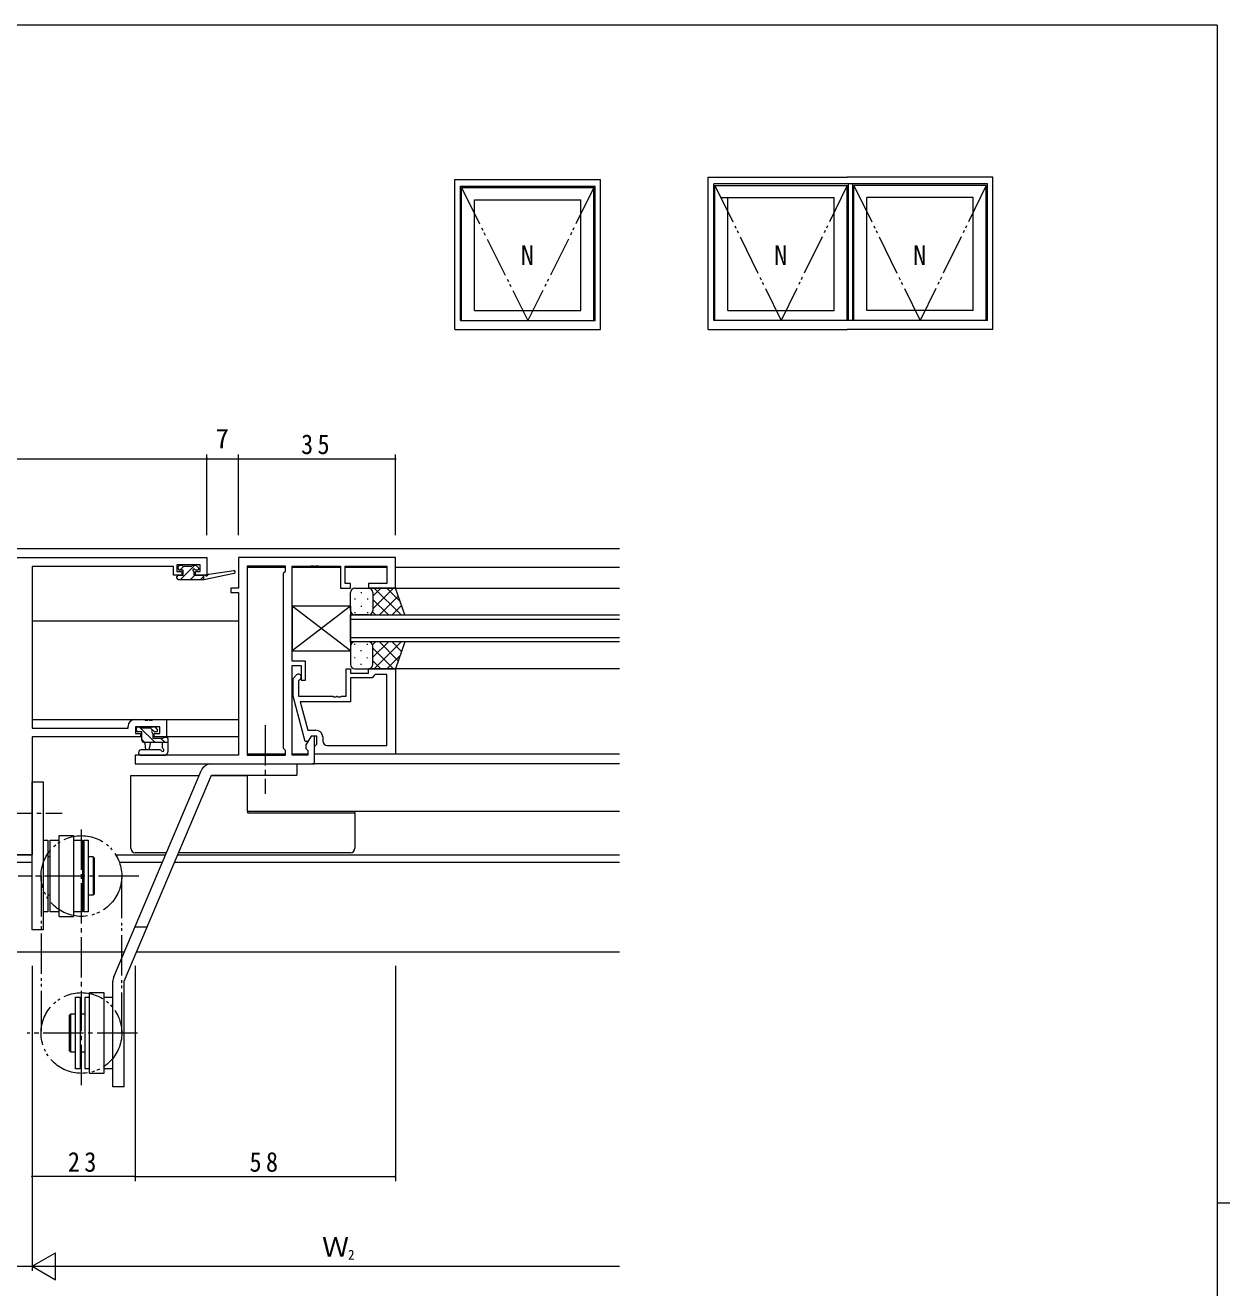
# Model space of a CAD drawing. Units: millimetres on the paper. Extents: x -420 to 373, y -297 to 267.
# Drawn here: x 86.5 to 355.1, y -17 to 264.4 of the extents above; entities that cross this region are included whole.
import ezdxf
from ezdxf.enums import TextEntityAlignment as Align

# ---------------------------------------------------------------- set-up
doc = ezdxf.new("R2010")
doc.units = ezdxf.units.MM
doc.linetypes.add('CHAIN2', pattern=[12, 9, -1, 1, -1])
doc.linetypes.add('DOUBLE_CHAIN2', pattern=[12.8, 9, -1, 0.6, -0.6, 0.6, -1])
for name, color, linetype, lineweight in [('0-1_YKK_ZWAK', 7, 'Continuous', 9), ('0-3_YKK_11', 7, 'Continuous', 9), ('0-4_YKK_12', 2, 'Continuous', 9), ('0-5_YKK_13', 4, 'Continuous', 9), ('0-6_YKK_D', 6, 'Continuous', 9), ('0-7_YKK_A1', 4, 'Continuous', 9)]:
    doc.layers.add(name, color=color, linetype=linetype, lineweight=lineweight)
doc.styles.add('ＭＳ ゴシック', font='')
doc.styles.get('ＭＳ ゴシック').set_extended_font_data('MS Gothic')

msp = doc.modelspace()

# ---------------------------------------------------------------- linework, layer by layer
at = {"layer": '0-1_YKK_ZWAK'}
for p, q in [((352.3, 264.425), (-417.7, 264.425)), ((352.3, 264.425), (352.3, -260.575)), ((352.3, 1.925), (355.1, 1.925))]:
    msp.add_line(p, q, dxfattribs=at)
at = {"layer": '0-3_YKK_11'}
for p, q in [((29.019, 145.752), (127.019, 145.752)), ((88.019, 143.752), (88.019, 107.752)), ((119.519, 143.752), (88.019, 143.752)), ((119.519, 141.852), (119.519, 143.752)), ((120.319, 144.122), (120.319, 142.652)), ((125.519, 144.122), (120.319, 144.122)), ((125.519, 142.652), (125.519, 144.122)), ((127.019, 145.752), (127.019, 141.852)), ((134.019, 145.751), (134.019, 138.951)), ((169.019, 145.751), (134.019, 145.751)), ((135.949, 143.821), (135.949, 101.681)), ((144.519, 143.821), (135.949, 143.821)), ((135.949, 143.821), (135.949, 101.681)), ((144.519, 142.751), (144.519, 143.821)), ((146.019, 143.821), (150.061, 143.821)), ((146.019, 122.651), (146.019, 143.821)), ((150.061, 143.821), (150.244, 143.941)), ((150.244, 143.941), (150.794, 143.941)), ((150.794, 143.941), (150.978, 143.821)), ((150.978, 143.821), (151.061, 143.821)), ((151.061, 143.821), (151.244, 143.941)), ((151.244, 143.941), (151.794, 143.941)), ((151.794, 143.941), (151.978, 143.821)), ((151.978, 143.821), (156.819, 143.821)), ((156.819, 143.821), (156.819, 138.951)), ((157.819, 143.821), (167.089, 143.821)), ((157.819, 139.951), (157.819, 143.821)), ((167.089, 143.821), (167.089, 139.951)), ((169.019, 138.951), (169.019, 145.751)), ((121.419, 141.852), (119.519, 141.852)), ((120.319, 142.652), (121.419, 142.652)), ((121.419, 142.652), (121.419, 141.852)), ((124.419, 142.652), (125.519, 142.652)), ((124.419, 141.852), (124.419, 142.652)), ((127.019, 141.852), (124.419, 141.852)), ((144.089, 142.321), (144.519, 142.751)), ((144.089, 103.181), (144.089, 142.321)), ((132.319, 138.951), (132.319, 137.951)), ((134.019, 138.951), (132.319, 138.951)), ((132.319, 137.951), (134.019, 137.951)), ((134.019, 137.951), (134.019, 101.681)), ((156.819, 138.951), (159.019, 138.951)), ((159.019, 139.951), (157.819, 139.951)), ((159.019, 138.951), (159.019, 139.951)), ((163.019, 139.951), (163.019, 138.951)), ((167.089, 139.951), (163.019, 139.951)), ((163.019, 138.951), (169.019, 138.951)), ((149.019, 122.651), (146.019, 122.651)), ((146.019, 121.651), (148.019, 121.651)), ((146.019, 101.681), (146.019, 121.651)), ((148.019, 121.651), (148.019, 118.451)), ((149.019, 118.451), (149.019, 122.651)), ((146.219, 118.8), (146.995, 119.576)), ((146.219, 114.855), (146.219, 118.8)), ((147.843, 118.727), (147.419, 118.303)), ((147.419, 118.303), (147.419, 114.851)), ((148.019, 118.451), (149.019, 118.451)), ((158.019, 120.951), (159.019, 120.951)), ((158.019, 114.851), (158.019, 120.951)), ((159.019, 120.951), (159.019, 119.951)), ((159.019, 119.951), (163.019, 119.951)), ((159.019, 118.951), (159.019, 113.551)), ((163.819, 118.951), (159.019, 118.951)), ((163.019, 120.951), (169.019, 120.951)), ((163.019, 119.951), (163.019, 120.951)), ((164.319, 119.451), (163.819, 118.951)), ((164.519, 119.651), (164.319, 119.451)), ((167.089, 119.651), (164.519, 119.651)), ((167.089, 103.881), (167.089, 119.651)), ((167.089, 103.881), (167.089, 119.651)), ((169.019, 120.951), (169.019, 101.951)), ((148.926, 104.751), (146.219, 114.855)), ((147.419, 114.851), (155.061, 114.851)), ((147.811, 113.551), (149.499, 107.251)), ((159.019, 113.551), (147.811, 113.551)), ((155.061, 114.851), (155.244, 114.731)), ((155.244, 114.731), (155.794, 114.731)), ((155.794, 114.731), (155.977, 114.851)), ((155.977, 114.851), (156.061, 114.851)), ((156.061, 114.851), (156.244, 114.731)), ((156.244, 114.731), (156.794, 114.731)), ((156.794, 114.731), (156.977, 114.851)), ((156.977, 114.851), (158.019, 114.851)), ((88.019, 107.752), (109.419, 107.752)), ((109.419, 107.752), (109.419, 108.152)), ((110.919, 109.652), (113.061, 109.652)), ((111.049, 108.022), (111.049, 106.552)), ((116.519, 108.022), (111.049, 108.022)), ((113.061, 109.652), (113.244, 109.532)), ((113.244, 109.532), (113.794, 109.532)), ((113.794, 109.532), (113.977, 109.652)), ((113.977, 109.652), (114.061, 109.652)), ((114.061, 109.652), (114.244, 109.532)), ((114.244, 109.532), (114.794, 109.532)), ((114.794, 109.532), (114.977, 109.652)), ((114.977, 109.652), (118.019, 109.652)), ((116.519, 106.552), (116.519, 108.022)), ((118.019, 109.652), (118.019, 105.752)), ((149.499, 107.251), (151.319, 107.251)), ((88.019, 105.752), (88.019, 79.452)), ((112.219, 105.752), (88.019, 105.752)), ((111.049, 106.552), (112.219, 106.552)), ((112.219, 106.552), (112.219, 105.752)), ((115.219, 106.552), (116.519, 106.552)), ((115.219, 105.752), (115.219, 106.552)), ((118.019, 105.752), (115.219, 105.752)), ((149.526, 104.751), (148.926, 104.751)), ((150.219, 105.951), (149.089, 103.994)), ((150.219, 105.951), (149.526, 104.751)), ((151.019, 105.951), (150.219, 105.951)), ((151.519, 105.951), (150.219, 105.951)), ((151.019, 99.751), (151.019, 105.951)), ((151.319, 103.951), (151.519, 104.151)), ((151.519, 104.151), (151.519, 105.951)), ((152.819, 105.751), (152.819, 104.881)), ((111.019, 101.681), (111.019, 99.751)), ((134.019, 101.681), (111.019, 101.681)), ((135.949, 101.681), (144.519, 101.681)), ((144.519, 102.751), (144.089, 103.181)), ((144.519, 101.681), (144.519, 102.751)), ((149.519, 101.681), (146.019, 101.681)), ((149.089, 103.994), (149.089, 103.181)), ((149.089, 103.181), (149.519, 102.751)), ((149.519, 102.751), (149.519, 101.681)), ((151.019, 103.651), (151.319, 103.951)), ((151.019, 101.951), (151.019, 103.651)), ((169.019, 101.951), (151.019, 101.951)), ((153.819, 103.881), (167.089, 103.881)), ((111.019, 99.751), (151.019, 99.751)), ((88.019, 79.452), (68.019, 79.452))]:
    msp.add_line(p, q, dxfattribs=at)
for centre, radius, start, end in [((147.419, 119.151), 0.6, 314.99998, 135), ((110.919, 108.152), 1.5, 90, 179.99998), ((151.319, 105.751), 1.5, 0, 89.99998), ((153.819, 104.881), 1, 180, 269.99998)]:
    msp.add_arc(centre, radius, start, end, dxfattribs=at)
at = {"layer": '0-4_YKK_12'}
for p, q in [((-62.981, 147.752), (219.019, 147.752)), ((144.518, 143.552), (135.951, 143.552)), ((156.818, 143.552), (146.021, 143.552)), ((167.088, 143.552), (157.821, 143.552)), ((219.019, 143.551), (169.019, 143.552)), ((168.519, 138.951), (219.019, 138.951)), ((159.018, 132.951), (219.019, 132.951)), ((159.018, 126.951), (159.018, 132.951)), ((134.019, 131.552), (88.019, 131.552)), ((219.019, 131.951), (159.018, 131.951)), ((159.018, 127.951), (219.019, 127.951)), ((219.019, 126.951), (159.018, 126.951)), ((219.019, 120.951), (169.019, 120.951)), ((88.019, 109.652), (134.019, 109.652)), ((134.019, 105.752), (117.719, 105.752)), ((144.518, 101.951), (135.951, 101.951)), ((149.518, 101.951), (146.021, 101.951)), ((219.019, 101.951), (151.319, 101.951)), ((219.019, 99.751), (150.581, 99.751)), ((135.949, 97.252), (135.949, 89.152)), ((219.019, 89.152), (135.949, 89.152)), ((88.019, 79.382), (68.019, 79.382)), ((117.718, 79.382), (106.736, 79.382)), ((219.019, 79.382), (120.434, 79.382)), ((88.019, 77.752), (68.019, 77.752)), ((117.026, 77.752), (107.503, 77.752)), ((219.019, 77.752), (119.742, 77.752)), ((108.537, 57.752), (47.502, 57.752)), ((219.019, 57.752), (111.252, 57.752))]:
    msp.add_line(p, q, dxfattribs=at)
at = {"layer": '0-5_YKK_13'}
for p, q in [((120.619, 143.252), (120.619, 143.752)), ((120.919, 144.052), (121.419, 144.052)), ((120.934, 142.952), (121.834, 143.852)), ((121.079, 140.852), (124.279, 144.052)), ((121.619, 143.852), (123.619, 143.852)), ((123.819, 144.052), (124.419, 144.052)), ((124.631, 143.964), (125.131, 143.464)), ((120.319, 141.152), (120.319, 141.552)), ((120.619, 141.852), (121.719, 141.852)), ((123.324, 140.852), (124.324, 141.852)), ((124.919, 142.952), (124.58, 142.952)), ((125.569, 140.852), (126.317, 141.6)), ((126.317, 140.852), (133.078, 142.258)), ((126.317, 141.852), (126.404, 141.866)), ((127.431, 142.025), (132.973, 142.849)), ((159.019, 133.951), (159.019, 137.951)), ((160.019, 138.951), (163.019, 138.951)), ((161.383, 138.031), (161.383, 137.831)), ((169.019, 138.951), (163.019, 138.951)), ((164.019, 137.16), (165.811, 138.951)), ((164.019, 134.331), (168.639, 138.951)), ((164.019, 137.951), (164.019, 134.351)), ((164.287, 138.951), (170.287, 132.951)), ((167.116, 138.951), (170.077, 135.991)), ((171.162, 132.951), (169.019, 138.951)), ((159.968, 136.616), (159.968, 136.416)), ((162.798, 136.616), (162.798, 136.416)), ((164.019, 137.551), (164.019, 133.951)), ((164.019, 136.391), (167.459, 132.951)), ((165.468, 132.951), (169.664, 137.147)), ((159.019, 134.951), (146.019, 134.951)), ((146.019, 134.951), (146.019, 124.951)), ((159.019, 134.951), (146.019, 124.951)), ((159.019, 124.951), (146.019, 134.951)), ((159.019, 134.951), (159.019, 124.951)), ((159.968, 133.586), (159.968, 133.386)), ((163.019, 132.951), (160.019, 132.951)), ((161.383, 135.001), (161.383, 134.801)), ((162.798, 133.586), (162.798, 133.386)), ((163.019, 132.951), (171.162, 132.951)), ((163.963, 133.619), (164.631, 132.951)), ((168.296, 132.951), (170.408, 135.063)), ((163.019, 126.951), (160.019, 126.951)), ((171.162, 126.951), (163.019, 126.951)), ((163.962, 126.283), (164.631, 126.951)), ((164.019, 123.512), (167.459, 126.951)), ((164.287, 120.951), (170.287, 126.951)), ((165.468, 126.951), (169.664, 122.756)), ((168.296, 126.951), (170.408, 124.84)), ((171.162, 126.951), (169.019, 120.951)), ((146.019, 124.951), (159.019, 124.951)), ((159.019, 125.951), (159.019, 121.951)), ((159.968, 126.316), (159.968, 126.516)), ((161.383, 124.901), (161.383, 125.101)), ((162.798, 126.316), (162.798, 126.516)), ((164.019, 122.351), (164.019, 125.951)), ((164.019, 125.572), (168.639, 120.951)), ((164.019, 121.951), (164.019, 125.551)), ((167.116, 120.951), (170.077, 123.912)), ((159.968, 123.286), (159.968, 123.486)), ((161.383, 121.871), (161.383, 122.071)), ((162.798, 123.286), (162.798, 123.486)), ((164.019, 122.743), (165.811, 120.951)), ((160.019, 120.951), (163.019, 120.951)), ((169.019, 120.951), (163.019, 120.951)), ((111.319, 107.222), (111.319, 107.722)), ((111.619, 108.022), (112.119, 108.022)), ((115.429, 104.522), (111.929, 108.022)), ((112.319, 107.822), (114.419, 107.822)), ((115.238, 106.958), (114.374, 107.822)), ((114.619, 108.022), (115.219, 108.022)), ((115.431, 107.934), (115.931, 107.434)), ((113.184, 104.522), (112.519, 105.186)), ((118.319, 104.522), (113.019, 104.522)), ((113.119, 104.522), (113.221, 103.378)), ((114.319, 104.522), (114.217, 103.378)), ((115.719, 106.922), (115.38, 106.922)), ((117.674, 104.522), (116.674, 105.522)), ((117.119, 103.341), (117.119, 104.522)), ((117.419, 105.722), (118.019, 105.722)), ((118.319, 105.422), (118.319, 102.459)), ((116.583, 102.852), (112.336, 102.852)), ((117.514, 101.652), (112.336, 101.652)), ((117.704, 101.719), (118.135, 102.072)), ((128.019, 99.752), (147.019, 99.752)), ((147.019, 99.752), (147.019, 97.252)), ((88.019, 62.752), (88.019, 95.752)), ((88.019, 95.752), (90.519, 95.752)), ((106.218, 52.29), (125.718, 98.229)), ((108.519, 51.313), (128.019, 97.252)), ((110.019, 97.152), (111.019, 97.152)), ((110.019, 80.952), (110.019, 97.152)), ((111.019, 97.152), (125.261, 97.152)), ((127.977, 97.152), (135.949, 97.152)), ((128.019, 97.252), (147.019, 97.252)), ((136.019, 89.152), (136.019, 88.852)), ((136.019, 88.852), (159.019, 88.852)), ((160.019, 88.852), (160.019, 89.152)), ((94.019, 65.752), (94.019, 83.752)), ((94.019, 83.752), (97.219, 83.752)), ((97.219, 83.752), (97.219, 65.752)), ((97.219, 82.752), (99.219, 82.752)), ((99.519, 82.752), (99.519, 66.752)), ((92.019, 79.002), (91.519, 79.002)), ((99.219, 79.002), (99.519, 79.002)), ((101.619, 79.002), (100.519, 79.002)), ((101.619, 79.002), (101.619, 70.502)), ((101.619, 79.002), (101.919, 78.702)), ((117.96, 79.952), (111.019, 79.952)), ((159.019, 79.952), (120.676, 79.952)), ((101.919, 70.802), (101.919, 78.702)), ((92.019, 70.502), (91.519, 70.502)), ((99.519, 70.502), (99.219, 70.502)), ((91.519, 66.752), (90.519, 66.752)), ((94.019, 65.752), (97.219, 65.752)), ((113.643, 63.383), (110.927, 63.383)), ((106.019, 27.752), (106.019, 51.313)), ((108.519, 27.752), (108.519, 51.313)), ((100.819, 30.752), (100.819, 48.752)), ((100.819, 48.752), (104.019, 48.752)), ((104.019, 48.752), (104.019, 30.752)), ((97.719, 47.752), (98.719, 47.752)), ((98.719, 47.752), (98.719, 31.752)), ((99.819, 47.752), (100.819, 47.752)), ((99.819, 31.752), (99.819, 47.752)), ((104.019, 47.752), (106.019, 47.752)), ((96.319, 43.702), (96.619, 44.002)), ((96.319, 35.802), (96.319, 43.702)), ((96.619, 44.002), (97.719, 44.002)), ((96.619, 35.502), (96.619, 44.002)), ((98.719, 44.002), (99.819, 44.002)), ((96.619, 35.502), (96.319, 35.802)), ((97.719, 35.502), (96.619, 35.502)), ((99.819, 35.502), (98.719, 35.502)), ((100.819, 31.752), (99.819, 31.752)), ((106.019, 31.752), (104.019, 31.752)), ((104.019, 30.752), (100.819, 30.752)), ((108.519, 27.752), (106.019, 27.752))]:
    msp.add_line(p, q, dxfattribs=at)
at = {"layer": '0-5_YKK_13', "linetype": 'CHAIN2'}
for p, q in [((140.019, 108.402), (140.019, 93.07)), ((79.069, 88.752), (94.701, 88.752)), ((99.019, 28.145), (99.019, 85.714)), ((111.81, 74.752), (84.884, 74.752)), ((111.51, 39.752), (86.884, 39.752))]:
    msp.add_line(p, q, dxfattribs=at)
at = {"layer": '0-5_YKK_13', "linetype": 'DOUBLE_CHAIN2'}
for p, q in [((90.018, 74.751), (90.019, 39.752)), ((108.019, 39.752), (108.018, 74.752))]:
    msp.add_line(p, q, dxfattribs=at)
at = {"layer": '0-5_YKK_13'}
for points in [[(120.619, 140.852), (126.317, 140.852), (126.317, 141.852)], [(121.719, 141.852), (121.719, 142.952), (120.919, 142.952)], [(124.119, 142.491), (124.119, 141.852), (126.317, 141.852)], [(112.519, 105.022), (112.519, 106.922), (111.619, 106.922)], [(114.919, 106.461), (114.919, 105.522), (117.219, 105.522)], [(90.519, 95.752), (90.519, 62.752), (88.019, 62.752)], [(136.117, 88.852), (136.137, 88.927), (136.158, 89.152)], [(159.019, 88.852), (160.019, 88.852), (160.019, 80.952)], [(90.519, 82.752), (91.519, 82.752), (91.519, 66.752)], [(94.019, 66.752), (92.019, 66.752), (92.019, 82.752), (94.019, 82.752)], [(99.219, 82.752), (99.219, 66.752), (97.219, 66.752)], [(101.919, 70.802), (101.619, 70.502), (100.519, 70.502)], [(98.719, 31.752), (97.719, 31.752), (97.719, 47.752)]]:
    msp.add_lwpolyline(points, dxfattribs=at)
msp.add_lwpolyline([(100.519, 66.752), (99.519, 66.752), (99.519, 82.752), (100.519, 82.752)], close=True, dxfattribs=at)
at = {"layer": '0-5_YKK_13', "linetype": 'DOUBLE_CHAIN2'}
for centre in [(99.018, 74.752), (99.019, 39.752)]:
    msp.add_circle(centre, 9, dxfattribs=at)
at = {"layer": '0-5_YKK_13'}
for centre, radius, start, end in [((120.919, 143.752), 0.3, 90, 180), ((121.419, 143.852), 0.2, 0, 90), ((123.819, 143.852), 0.2, 90, 180), ((124.419, 143.752), 0.3, 45, 90), ((120.619, 141.552), 0.3, 90, 180), ((120.619, 141.152), 0.3, 180, 270), ((120.919, 143.252), 0.3, 180, 270), ((124.119, 142.952), 0.25, 33.05573, 236.94426), ((123.819, 142.491), 0.3, 0, 56.94426), ((124.58, 143.252), 0.3, 213.05573, 270), ((124.919, 143.252), 0.3, 270, 45), ((126.452, 141.57), 0.3, 39.19753, 99.19753), ((126.917, 141.949), 0.3, 219.19753, 338.44934), ((127.475, 141.729), 0.3, 98.44934, 158.44934), ((133.017, 142.552), 0.3, 281.7498, 98.44934), ((160.019, 137.951), 1, 90, 180), ((163.019, 137.951), 1, 0, 90), ((163.019, 137.951), 1, 0, 90), ((160.019, 133.951), 1, 180, 270), ((163.019, 133.951), 1, 270, 0), ((163.019, 133.951), 1, 270, 0), ((160.019, 125.951), 1, 90, 180), ((163.019, 125.951), 1, 0, 90), ((163.019, 125.951), 1, 0, 90), ((160.019, 121.951), 1, 180, 270), ((163.019, 121.951), 1, 270, 0), ((163.019, 121.951), 1, 270, 0), ((111.619, 107.722), 0.3, 90, 180), ((111.619, 107.222), 0.3, 180, 270), ((112.119, 107.822), 0.2, 0, 90), ((114.619, 107.822), 0.2, 90, 180), ((114.919, 106.922), 0.25, 33.05573, 236.94426), ((115.38, 107.222), 0.3, 213.05573, 270), ((115.219, 107.722), 0.3, 45, 90), ((115.719, 107.222), 0.3, 270, 45), ((113.019, 105.022), 0.5, 180, 270), ((114.619, 106.461), 0.3, 0, 56.94426), ((117.419, 105.522), 0.2, 89.99998, 180), ((118.019, 105.422), 0.3, 0, 90), ((112.336, 102.252), 0.6, 90, 270), ((113.719, 103.422), 0.5, 185.09206, 354.90793), ((116.583, 102.552), 0.3, 26.74368, 90), ((117.119, 102.822), 0.3, 206.74368, 59.99998), ((117.419, 103.341), 0.3, 180, 239.99998), ((117.514, 101.952), 0.3, 270, 309.23453), ((117.819, 102.459), 0.5, 309.23453, 0), ((128.019, 97.252), 2.5, 90, 156.99998), ((111.019, 80.952), 1, 180, 270), ((159.019, 80.952), 1, 270, 0), ((108.519, 51.313), 2.5, 157, 180)]:
    msp.add_arc(centre, radius, start, end, dxfattribs=at)
at = {"layer": '0-6_YKK_D'}
for p, q in [((29.019, 167.752), (127.019, 167.752)), ((127.019, 150.752), (127.019, 168.752)), ((127.019, 150.752), (127.019, 168.752)), ((127.019, 167.752), (134.019, 167.752)), ((134.019, 150.752), (134.019, 168.752)), ((134.019, 150.752), (134.019, 168.752)), ((134.019, 167.752), (169.019, 167.752)), ((169.019, 150.752), (169.019, 168.752)), ((88.019, 54.752), (88.019, 6.752)), ((88.019, 54.752), (88.019, -13.248)), ((88.019, 54.752), (88.019, -13.248)), ((111.019, 54.752), (111.019, 6.752)), ((111.019, 54.752), (111.019, 6.752)), ((169.019, 54.752), (169.019, 6.752)), ((111.019, 7.752), (88.019, 7.752)), ((111.019, 7.752), (169.019, 7.752)), ((88.019, -12.248), (93.215, -9.248)), ((93.215, -15.248), (93.215, -9.248)), ((68.019, -12.248), (88.019, -12.248)), ((88.019, -12.248), (98.411, -12.248)), ((88.019, -12.248), (93.215, -15.248)), ((94.019, -12.248), (219.019, -12.248))]:
    msp.add_line(p, q, dxfattribs=at)
for centre, start, end in [((127.019, 167.752), 0, 180), ((127.019, 167.752), 0, 180), ((127.019, 167.752), 180, 0), ((127.019, 167.752), 180, 0), ((134.019, 167.752), 0, 180), ((134.019, 167.752), 0, 180), ((134.019, 167.752), 180, 0), ((134.019, 167.752), 180, 0), ((169.019, 167.752), 0, 180), ((169.019, 167.752), 180, 0), ((88.019, 7.752), 0, 180), ((88.019, 7.752), 180, 0), ((111.019, 7.752), 0, 180), ((111.019, 7.752), 0, 180), ((111.019, 7.752), 180, 0), ((111.019, 7.752), 180, 0), ((169.019, 7.752), 0, 180), ((169.019, 7.752), 180, 0)]:
    msp.add_arc(centre, 0.106, start, end, dxfattribs=at)
at = {"layer": '0-7_YKK_A1'}
for p, q in [((183.552, 198.566), (183.552, 228.566)), ((183.552, 228.566), (213.552, 228.566)), ((183.802, 198.566), (183.802, 228.216)), ((183.802, 228.216), (198.552, 228.216)), ((198.552, 228.216), (213.302, 228.216)), ((213.302, 198.566), (213.302, 228.216)), ((213.552, 198.566), (213.552, 228.566)), ((214.802, 196.566), (214.802, 230.067)), ((301.05, 229.067), (240.05, 229.067)), ((240.05, 198.566), (240.05, 229.067)), ((240.3, 228.716), (269.8, 228.716)), ((240.3, 198.566), (240.3, 228.716)), ((240.3, 228.716), (254.775, 228.716)), ((269.8, 198.566), (269.8, 228.716)), ((270.05, 198.566), (270.05, 229.067)), ((271.05, 198.566), (271.05, 229.067)), ((285.775, 228.716), (271.3, 228.716)), ((271.3, 198.566), (271.3, 228.716)), ((300.8, 228.716), (271.3, 228.716)), ((300.8, 198.566), (300.8, 228.716)), ((301.05, 198.566), (301.05, 229.067)), ((186.702, 200.817), (186.702, 225.517)), ((186.702, 225.517), (198.552, 225.517)), ((198.552, 225.517), (210.402, 225.517)), ((210.402, 200.817), (210.402, 225.517)), ((241.621, 226.017), (266.9, 226.017)), ((243.2, 200.817), (243.2, 226.017)), ((243.2, 226.017), (254.775, 226.017)), ((266.9, 200.817), (266.9, 226.017)), ((285.775, 226.017), (274.2, 226.017)), ((274.2, 200.817), (274.2, 226.017)), ((297.9, 226.017), (274.2, 226.017)), ((297.9, 200.817), (297.9, 226.017)), ((186.702, 200.817), (210.402, 200.817)), ((243.2, 200.817), (266.9, 200.817)), ((297.9, 200.817), (274.2, 200.817)), ((183.552, 198.566), (213.552, 198.566)), ((301.05, 198.566), (240.05, 198.566)), ((182.302, 196.566), (214.802, 196.566)), ((238.8, 196.566), (269.8, 196.566)), ((302.3, 196.566), (269.8, 196.566))]:
    msp.add_line(p, q, dxfattribs=at)
at = {"layer": '0-7_YKK_A1', "linetype": 'DOUBLE_CHAIN2'}
for p, q in [((183.802, 228.216), (198.552, 198.566)), ((213.302, 228.216), (198.552, 198.566)), ((240.3, 228.716), (255.05, 198.566)), ((269.8, 228.716), (255.05, 198.566)), ((271.3, 228.716), (286.05, 198.566)), ((300.8, 228.716), (286.05, 198.566))]:
    msp.add_line(p, q, dxfattribs=at)
at = {"layer": '0-7_YKK_A1'}
for points in [[(182.302, 196.566), (182.302, 230.067), (214.802, 230.067)], [(238.8, 196.566), (238.8, 230.566), (269.8, 230.566)], [(302.3, 196.566), (302.3, 230.566), (269.8, 230.566)]]:
    msp.add_lwpolyline(points, dxfattribs=at)

# ---------------------------------------------------------------- texts
at = {"layer": '0-6_YKK_D', "color": 3, "style": 'ＭＳ ゴシック'}
for s, p in [('7', (128.919, 168.752)), ('Ｗ', (152.679, -11.448))]:
    msp.add_text(s, height=4.399, dxfattribs=at).set_placement(p, align=Align.BOTTOM_LEFT)
at = {"layer": '0-6_YKK_D', "color": 7, "style": 'ＭＳ ゴシック'}
msp.add_text('2', height=2.199, dxfattribs=at).set_placement((158.439, -11.448), align=Align.BOTTOM_LEFT)
at = {"layer": '0-6_YKK_D', "color": 3, "char_height": 4.399, "attachment_point": 7, "style": 'ＭＳ ゴシック'}
for s, insert in [('\\T1.36;\\W0.9;35', (147.999, 168.752)), ('\\T1.36;\\W0.9;23', (95.999, 8.752)), ('\\T1.36;\\W0.9;58', (136.499, 8.752))]:
    msp.add_mtext(s, dxfattribs=dict(at, insert=insert))
at = {"layer": '0-7_YKK_A1', "color": 3, "style": 'ＭＳ ゴシック'}
for p in [(196.978, 209.623), (253.476, 209.623), (284.476, 209.623)]:
    msp.add_text('N', height=4.399, dxfattribs=at).set_placement(p, align=Align.BOTTOM_LEFT)

doc.saveas('drawing.dxf')
